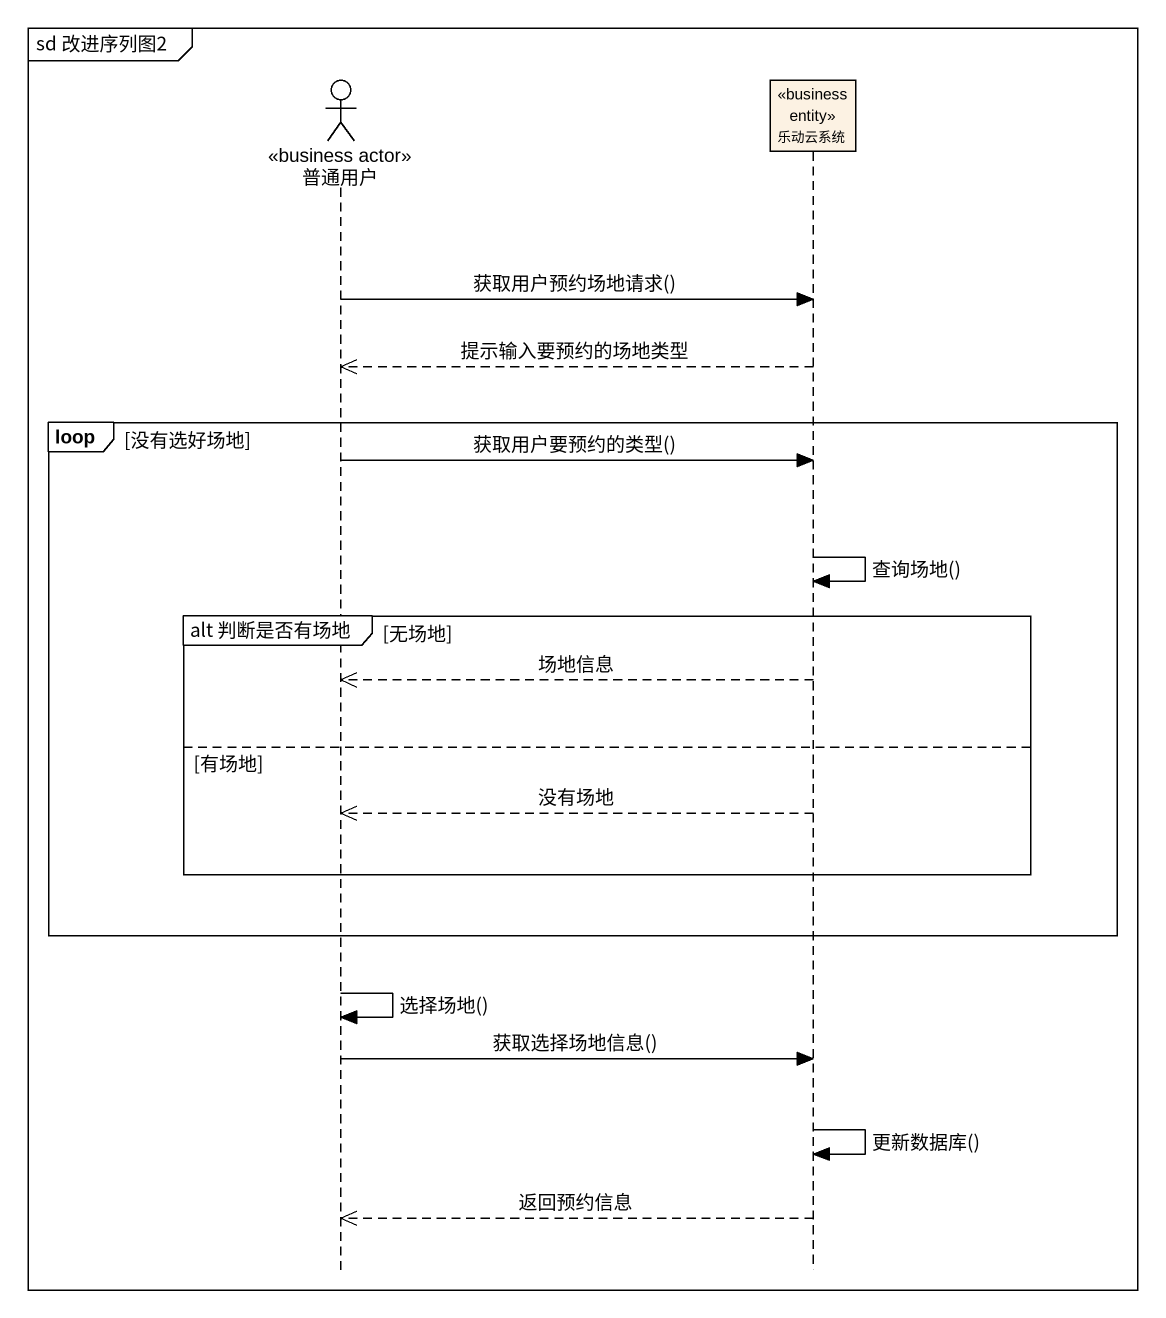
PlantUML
@startuml
mainframe sd 改进序列图2
hide footbox
actor 普通用户 <<business actor>>
participant 乐动云系统 <<business entity>>

普通用户 -> 乐动云系统 : 获取用户预约场地请求()
乐动云系统 -->> 普通用户 : 提示输入要预约的场地类型
loop 没有选好场地
  普通用户 -> 乐动云系统 : 获取用户要预约的类型()
  乐动云系统 -> 乐动云系统 : 查询场地()
  group alt 判断是否有场地 [无场地]
    乐动云系统 -->> 普通用户 : 场地信息
  else 有场地
    乐动云系统 -->> 普通用户 : 没有场地
  end
end
普通用户 -> 普通用户 : 选择场地()
普通用户 -> 乐动云系统 : 获取选择场地信息()
乐动云系统 -> 乐动云系统 : 更新数据库()
乐动云系统 -->> 普通用户 : 返回预约信息
@enduml
